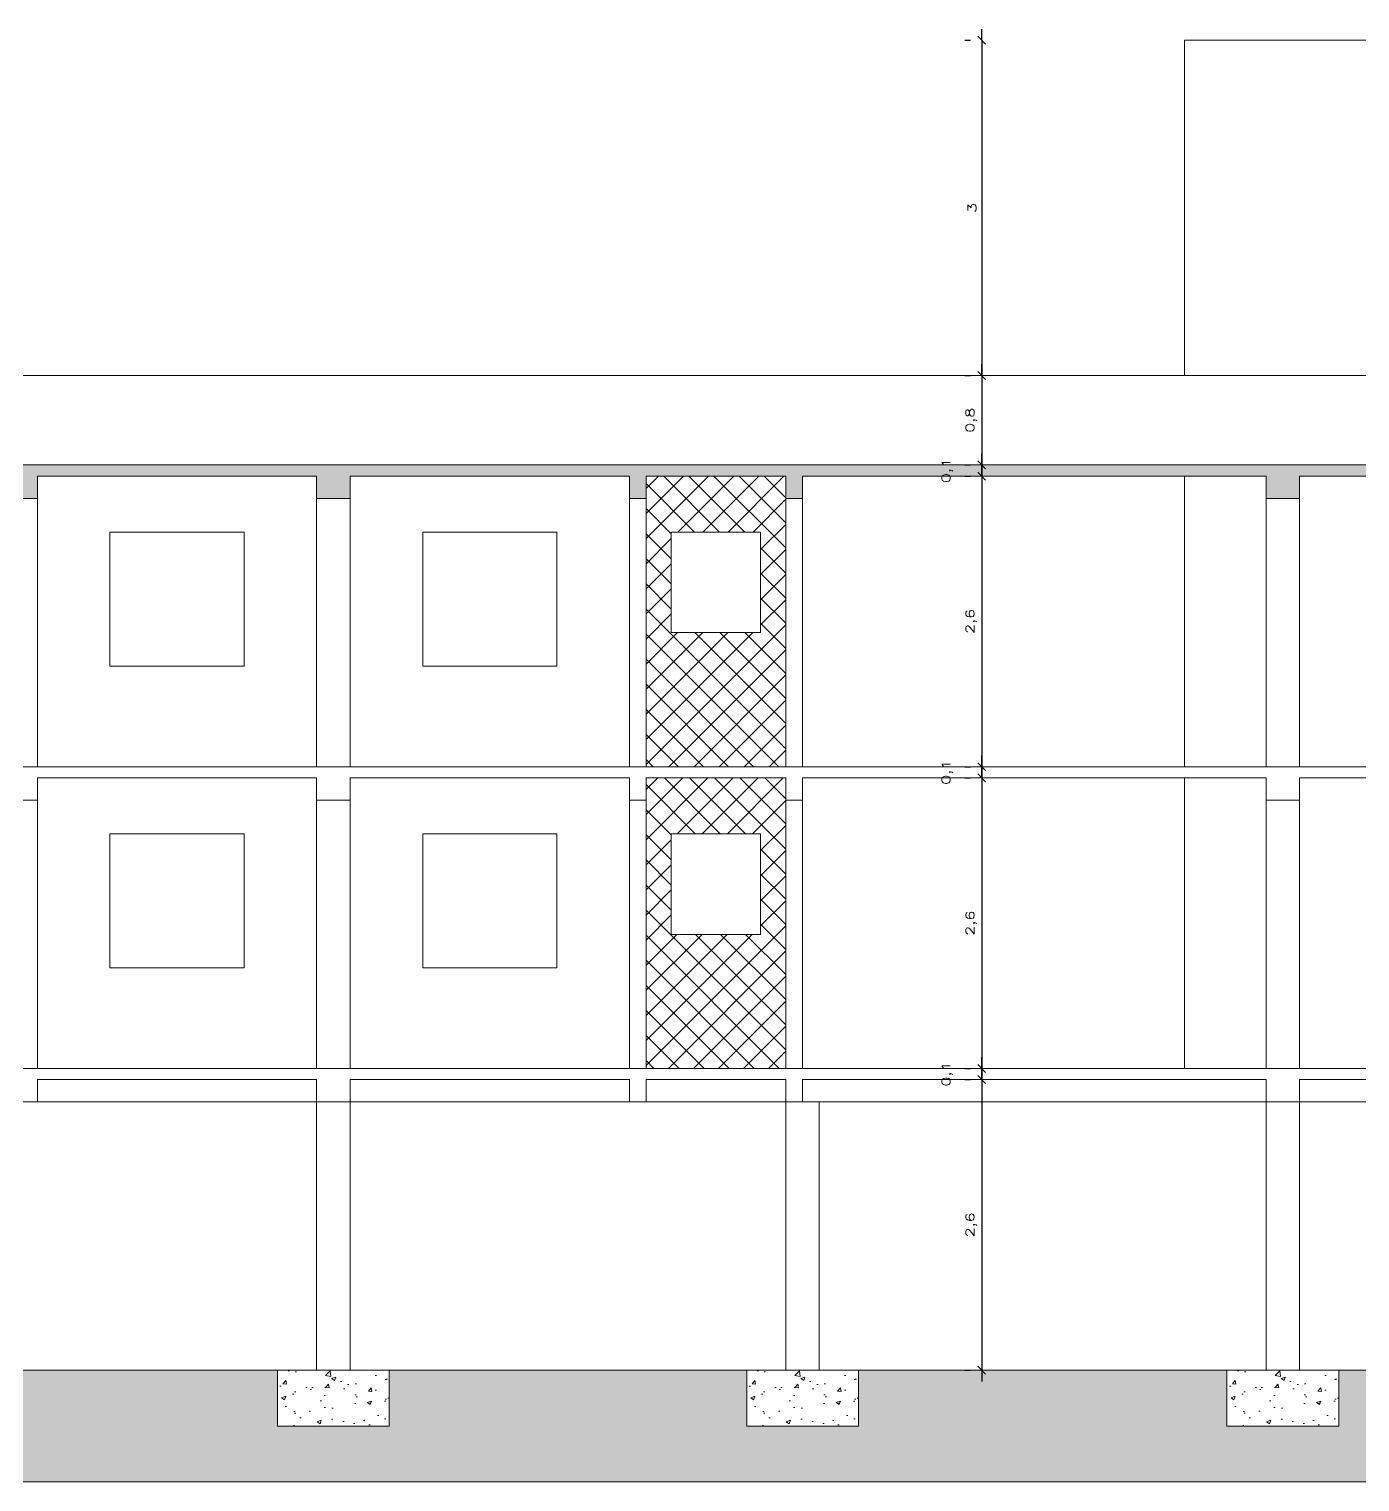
# Model space of a CAD drawing. Header units: millimetres. Extents: x 634 to 830, y -342 to -254.
# Drawn here: x 706.09 to 718, y -284.94 to -271.94 of the extents above; entities that cross this region are included whole.
import ezdxf

# ---------------------------------------------------------------- set-up
doc = ezdxf.new("R2010")
doc.units = ezdxf.units.MM
for name, color, linetype in [('Auxiliar', 1, 'Continuous'), ('Camada2', 1, 'Continuous'), ('PAREDE', 6, 'Continuous')]:
    doc.layers.add(name, color=color, linetype=linetype)
doc.styles.add('REGUA60', font='romansx2.shx', dxfattribs={"width": 1.4})
doc.dimstyles.new('Cota Vinícius1', dxfattribs={"dimscale": 0.05, "dimtxt": 1.5, "dimasz": 0.01, "dimexe": 2, "dimexo": 3, "dimgap": 0.98, "dimtad": 1, "dimlfac": -1, "dimrnd": 0.01, "dimtxsty": 'REGUA60', "dimblk": 'COTATR', "dimcen": 4, "dimdle": 4, "dimclrt": 2, "dimadec": 0, "dimazin": 0, "dimtfac": 1, "dimtmove": 2, "dimatfit": 2, "dimfxl": 0, "dimarcsym": 0})
pattern_1 = [(45, (-47.08645, -72.06157), (-0.1122532, 0.1122532), []), (135, (-47.08645, -72.06157), (-0.1122532, -0.1122532), [])]

# ---------------------------------------------------------------- blocks, each defined once
blk = doc.blocks.new('COTATR')
at = {"color": 3}
blk.add_line((-71, -71), (71, 71), dxfattribs=at)
at = {"color": 0, "linetype": 'ByBlock'}
blk.add_line((0, 0), (200, 0), dxfattribs=at)
blk = doc.blocks.new('*D226')
at = {"layer": 'Auxiliar', "color": 0, "lineweight": -2, "transparency": 16777216}
for p, q in [((714.465, -272.037), (714.515, -272.037)), ((714.615, -272.037), (714.615, -275.036)), ((714.465, -275.037), (714.515, -275.037))]:
    blk.add_line(p, q, dxfattribs=at)
at = {"layer": 'Defpoints', "color": 0, "lineweight": 0, "transparency": 16777216}
for p in [(714.615, -272.037), (714.615, -275.037), (714.615, -275.037)]:
    blk.add_point(p, dxfattribs=at)
at = {"layer": 'Auxiliar', "color": 0, "lineweight": -2, "transparency": 16777216, "xscale": 0.0005, "yscale": 0.0005, "zscale": 0.0005}
for p, rotation in [((714.615, -272.037), 90), ((714.615, -275.037), 270)]:
    blk.add_blockref('COTATR', p, dxfattribs=dict(at, rotation=rotation))
at = {"layer": 'Auxiliar', "color": 2, "lineweight": 0, "transparency": 16777216, "insert": (714.529, -273.537), "char_height": 0.075, "attachment_point": 5, "rotation": 90, "style": 'REGUA60'}
blk.add_mtext('3', dxfattribs=at)
blk = doc.blocks.new('*D227')
at = {"layer": 'Auxiliar', "color": 0, "lineweight": -2, "transparency": 16777216}
for p, q in [((714.465, -275.036), (714.515, -275.036)), ((714.615, -275.037), (714.615, -275.836)), ((714.465, -275.837), (714.515, -275.837))]:
    blk.add_line(p, q, dxfattribs=at)
at = {"layer": 'Defpoints', "color": 0, "lineweight": 0, "transparency": 16777216}
for p in [(714.615, -275.036), (714.615, -275.837), (714.615, -275.837)]:
    blk.add_point(p, dxfattribs=at)
at = {"layer": 'Auxiliar', "color": 0, "lineweight": -2, "transparency": 16777216, "xscale": 0.0005, "yscale": 0.0005, "zscale": 0.0005}
for p, rotation in [((714.615, -275.036), 90), ((714.615, -275.837), 270)]:
    blk.add_blockref('COTATR', p, dxfattribs=dict(at, rotation=rotation))
at = {"layer": 'Auxiliar', "color": 2, "lineweight": 0, "transparency": 16777216, "insert": (714.522, -275.437), "char_height": 0.075, "attachment_point": 5, "rotation": 90, "style": 'REGUA60'}
blk.add_mtext('0,8', dxfattribs=at)
blk = doc.blocks.new('*D228')
at = {"layer": 'Auxiliar', "color": 0, "lineweight": -2, "transparency": 16777216}
for p, q in [((714.465, -275.837), (714.515, -275.837)), ((714.615, -275.837), (714.615, -275.936)), ((714.465, -275.937), (714.515, -275.937))]:
    blk.add_line(p, q, dxfattribs=at)
at = {"layer": 'Defpoints', "color": 0, "lineweight": 0, "transparency": 16777216}
for p in [(714.615, -275.837), (714.615, -275.937), (714.615, -275.937)]:
    blk.add_point(p, dxfattribs=at)
at = {"layer": 'Auxiliar', "color": 0, "lineweight": -2, "transparency": 16777216, "xscale": 0.0005, "yscale": 0.0005, "zscale": 0.0005}
for p, rotation in [((714.615, -275.837), 90), ((714.615, -275.937), 270)]:
    blk.add_blockref('COTATR', p, dxfattribs=dict(at, rotation=rotation))
at = {"layer": 'Auxiliar', "color": 2, "lineweight": 0, "transparency": 16777216, "insert": (714.308, -275.887), "char_height": 0.075, "attachment_point": 5, "rotation": 90, "style": 'REGUA60'}
blk.add_mtext('0,1', dxfattribs=at)
blk = doc.blocks.new('*D229')
at = {"layer": 'Auxiliar', "color": 0, "lineweight": -2, "transparency": 16777216}
for p, q in [((714.465, -275.837), (714.515, -275.837)), ((714.615, -275.837), (714.615, -275.936)), ((714.465, -275.937), (714.515, -275.937))]:
    blk.add_line(p, q, dxfattribs=at)
at = {"layer": 'Defpoints', "color": 0, "lineweight": 0, "transparency": 16777216}
for p in [(714.615, -275.837), (714.615, -275.937), (714.615, -275.937)]:
    blk.add_point(p, dxfattribs=at)
at = {"layer": 'Auxiliar', "color": 0, "lineweight": -2, "transparency": 16777216, "xscale": 0.0005, "yscale": 0.0005, "zscale": 0.0005}
for p, rotation in [((714.615, -275.837), 90), ((714.615, -275.937), 270)]:
    blk.add_blockref('COTATR', p, dxfattribs=dict(at, rotation=rotation))
at = {"layer": 'Auxiliar', "color": 2, "lineweight": 0, "transparency": 16777216, "insert": (714.308, -275.887), "char_height": 0.075, "attachment_point": 5, "rotation": 90, "style": 'REGUA60'}
blk.add_mtext('0,1', dxfattribs=at)
blk = doc.blocks.new('*D230')
at = {"layer": 'Auxiliar', "color": 0, "lineweight": -2, "transparency": 16777216}
for p, q in [((714.465, -275.937), (714.515, -275.937)), ((714.615, -275.937), (714.615, -278.536)), ((714.465, -278.537), (714.515, -278.537))]:
    blk.add_line(p, q, dxfattribs=at)
at = {"layer": 'Defpoints', "color": 0, "lineweight": 0, "transparency": 16777216}
for p in [(714.615, -275.937), (714.615, -278.537), (714.615, -278.537)]:
    blk.add_point(p, dxfattribs=at)
at = {"layer": 'Auxiliar', "color": 0, "lineweight": -2, "transparency": 16777216, "xscale": 0.0005, "yscale": 0.0005, "zscale": 0.0005}
for p, rotation in [((714.615, -275.937), 90), ((714.615, -278.537), 270)]:
    blk.add_blockref('COTATR', p, dxfattribs=dict(at, rotation=rotation))
at = {"layer": 'Auxiliar', "color": 2, "lineweight": 0, "transparency": 16777216, "insert": (714.522, -277.237), "char_height": 0.075, "attachment_point": 5, "rotation": 90, "style": 'REGUA60'}
blk.add_mtext('2,6', dxfattribs=at)
blk = doc.blocks.new('*D231')
at = {"layer": 'Auxiliar', "color": 0, "lineweight": -2, "transparency": 16777216}
for p, q in [((714.465, -278.537), (714.515, -278.537)), ((714.615, -278.537), (714.615, -278.636)), ((714.465, -278.637), (714.515, -278.637))]:
    blk.add_line(p, q, dxfattribs=at)
at = {"layer": 'Defpoints', "color": 0, "lineweight": 0, "transparency": 16777216}
for p in [(714.615, -278.537), (714.615, -278.637), (714.615, -278.637)]:
    blk.add_point(p, dxfattribs=at)
at = {"layer": 'Auxiliar', "color": 0, "lineweight": -2, "transparency": 16777216, "xscale": 0.0005, "yscale": 0.0005, "zscale": 0.0005}
for p, rotation in [((714.615, -278.537), 90), ((714.615, -278.637), 270)]:
    blk.add_blockref('COTATR', p, dxfattribs=dict(at, rotation=rotation))
at = {"layer": 'Auxiliar', "color": 2, "lineweight": 0, "transparency": 16777216, "insert": (714.308, -278.587), "char_height": 0.075, "attachment_point": 5, "rotation": 90, "style": 'REGUA60'}
blk.add_mtext('0,1', dxfattribs=at)
blk = doc.blocks.new('*D232')
at = {"layer": 'Auxiliar', "color": 0, "lineweight": -2, "transparency": 16777216}
for p, q in [((714.465, -278.636), (714.515, -278.636)), ((714.615, -278.637), (714.615, -281.236)), ((714.465, -281.237), (714.515, -281.237))]:
    blk.add_line(p, q, dxfattribs=at)
at = {"layer": 'Defpoints', "color": 0, "lineweight": 0, "transparency": 16777216}
for p in [(714.615, -278.636), (714.615, -281.237), (714.615, -281.237)]:
    blk.add_point(p, dxfattribs=at)
at = {"layer": 'Auxiliar', "color": 0, "lineweight": -2, "transparency": 16777216, "xscale": 0.0005, "yscale": 0.0005, "zscale": 0.0005}
for p, rotation in [((714.615, -278.636), 90), ((714.615, -281.237), 270)]:
    blk.add_blockref('COTATR', p, dxfattribs=dict(at, rotation=rotation))
at = {"layer": 'Auxiliar', "color": 2, "lineweight": 0, "transparency": 16777216, "insert": (714.522, -279.937), "char_height": 0.075, "attachment_point": 5, "rotation": 90, "style": 'REGUA60'}
blk.add_mtext('2,6', dxfattribs=at)
blk = doc.blocks.new('*D233')
at = {"layer": 'Auxiliar', "color": 0, "lineweight": -2, "transparency": 16777216}
for p, q in [((714.465, -281.237), (714.515, -281.237)), ((714.615, -281.237), (714.615, -281.336)), ((714.465, -281.337), (714.515, -281.337))]:
    blk.add_line(p, q, dxfattribs=at)
at = {"layer": 'Defpoints', "color": 0, "lineweight": 0, "transparency": 16777216}
for p in [(714.615, -281.237), (714.615, -281.337), (714.615, -281.337)]:
    blk.add_point(p, dxfattribs=at)
at = {"layer": 'Auxiliar', "color": 0, "lineweight": -2, "transparency": 16777216, "xscale": 0.0005, "yscale": 0.0005, "zscale": 0.0005}
for p, rotation in [((714.615, -281.237), 90), ((714.615, -281.337), 270)]:
    blk.add_blockref('COTATR', p, dxfattribs=dict(at, rotation=rotation))
at = {"layer": 'Auxiliar', "color": 2, "lineweight": 0, "transparency": 16777216, "insert": (714.308, -281.287), "char_height": 0.075, "attachment_point": 5, "rotation": 90, "style": 'REGUA60'}
blk.add_mtext('0,1', dxfattribs=at)
blk = doc.blocks.new('*D234')
at = {"layer": 'Auxiliar', "color": 0, "lineweight": -2, "transparency": 16777216}
for p, q in [((714.465, -281.336), (714.515, -281.336)), ((714.615, -281.337), (714.615, -283.936)), ((714.465, -283.937), (714.515, -283.937))]:
    blk.add_line(p, q, dxfattribs=at)
at = {"layer": 'Defpoints', "color": 0, "lineweight": 0, "transparency": 16777216}
for p in [(714.615, -281.336), (714.615, -283.937), (714.615, -283.937)]:
    blk.add_point(p, dxfattribs=at)
at = {"layer": 'Auxiliar', "color": 0, "lineweight": -2, "transparency": 16777216, "xscale": 0.0005, "yscale": 0.0005, "zscale": 0.0005}
for p, rotation in [((714.615, -281.336), 90), ((714.615, -283.937), 270)]:
    blk.add_blockref('COTATR', p, dxfattribs=dict(at, rotation=rotation))
at = {"layer": 'Auxiliar', "color": 2, "lineweight": 0, "transparency": 16777216, "insert": (714.522, -282.637), "char_height": 0.075, "attachment_point": 5, "rotation": 90, "style": 'REGUA60'}
blk.add_mtext('2,6', dxfattribs=at)

msp = doc.modelspace()

# ---------------------------------------------------------------- hatches: boundary and pattern name
at = {"layer": 'Auxiliar', "lineweight": 0}
h = msp.add_hatch(dxfattribs=at)
h.set_pattern_fill('AR-CONC', color=256, scale=0.0021, style=0)
h.set_pattern_definition([(50, (-47.08645, -74.76157), (0.3825878, -0.03347208), [0.040005, -0.440055]), (355, (-47.08645, -74.76157), (-0.07400993, 0.40121895), [0.032004, -0.352044]), (100.451, (-47.05457, -74.76436), (0.30857925, 0.36774504), [0.033999, -0.373989]), (46.1842, (-47.08645, -74.6549), (0.56926599, -0.0882889), [0.0600075, -0.6600825]), (96.6356, (-47.039, -74.66224), (0.4985489, 0.51959367), [0.0509985, -0.5609835]), (351.184, (-47.08645, -74.6549), (0.49854967, 0.51959275), [0.048006, -0.528066]), (21, (-47.0331, -74.68156), (0.31839125, -0.21475759), [0.040005, -0.440055]), (326, (-47.0331, -74.68156), (0.12978426, 0.38679473), [0.032004, -0.352044]), (71.4514, (-47.00658, -74.69945), (0.44817463, 0.172038), [0.033999, -0.373989]), (37.5, (-47.08645, -74.76157), (0.006486067, 0.177565582), [0, -0.3477768, 0, -0.357378, 0, -0.3533775]), (7.5, (-47.08645, -74.76157), (0.14032129, 0.210379207), [0, -0.2037588, 0, -0.3397758, 0, -0.1346835]), (327.5, (-47.2054, -74.76157), (0.28474025, -0.012030362), [0, -0.13335, 0, -0.416052, 0, -0.552069]), (317.5, (-47.25874, -74.76157), (0.31107128, 0.05339563), [0, -0.173355, 0, -0.2763012, 0, -0.392049])])
h.paths.add_polyline_path([(708.961, -275.937), (711.461, -275.937), (711.461, -276.137), (711.611, -276.137), (711.611, -275.937), (712.861, -275.937), (712.861, -276.137), (713.011, -276.137), (713.011, -275.937), (717.161, -275.937), (717.161, -276.137), (717.461, -276.137), (717.461, -275.937), (721.611, -275.937), (721.611, -276.137), (721.761, -276.137), (721.761, -275.937), (723.011, -275.937), (723.011, -276.137), (723.161, -276.137), (723.161, -275.937), (725.661, -275.937), (725.661, -276.137), (725.811, -276.137), (725.811, -275.937), (726.311, -275.937), (726.311, -275.837), (691.311, -275.837), (691.311, -275.937), (691.811, -275.937), (691.811, -276.137), (691.961, -276.137), (691.961, -275.937), (694.461, -275.937), (694.461, -276.137), (694.611, -276.137), (694.611, -275.937), (695.861, -275.937), (695.861, -276.137), (696.011, -276.137), (696.011, -275.937), (700.161, -275.937), (700.161, -276.137), (700.461, -276.137), (700.461, -275.937), (704.611, -275.937), (704.611, -276.137), (704.761, -276.137), (704.761, -275.937), (706.011, -275.937), (706.011, -276.137), (706.161, -276.137), (706.161, -275.937), (708.661, -275.937), (708.661, -276.137), (708.961, -276.137)])
h = msp.add_hatch(dxfattribs=at)
h.set_pattern_fill('ANSI37', color=256, scale=0.05, style=0)
h.set_pattern_definition(pattern_1)
h.paths.add_polyline_path([(712.861, -276.137), (712.861, -275.937), (711.611, -275.937), (711.611, -276.137), (711.611, -278.537), (712.861, -278.537)])
h.paths.add_polyline_path([(711.836, -277.337), (711.836, -276.437), (712.636, -276.437), (712.636, -277.337)], flags=16)
h = msp.add_hatch(dxfattribs=at)
h.set_pattern_fill('ANSI37', color=256, scale=0.05, style=0)
h.set_pattern_definition(pattern_1)
h.paths.add_polyline_path([(711.611, -281.237), (712.861, -281.237), (712.861, -278.837), (712.861, -278.637), (711.611, -278.637), (711.611, -278.837)])
h.paths.add_polyline_path([(712.636, -279.137), (712.636, -280.037), (711.836, -280.037), (711.836, -279.137)], flags=16)
h = msp.add_hatch(dxfattribs=at)
h.set_pattern_fill('AR-CONC', color=256, scale=0.05)
h.set_pattern_definition([(50, (-47.0865, -72.0616), (9.10923, -0.796954), [0.9525, -10.4775]), (355, (-47.086, -72.062), (-1.76217, 9.55284), [0.762, -8.38203]), (100.4514, (-46.327, -72.128), (7.34706, 8.75589), [0.8095, -8.90451]), (46.1842, (-47.086, -69.522), (13.55395, -2.10212), [1.42875, -15.71625]), (96.6356, (-45.957, -69.697), (11.8702, 12.3713), [1.21425, -13.35678]), (351.1842, (-47.086, -69.522), (11.8702, 12.3713), [1.143, -12.57299]), (21, (-45.8165, -70.1566), (7.58072, -5.11326), [0.9525, -10.4775]), (326, (-45.816, -70.157), (3.0901, 9.2094), [0.762, -8.382]), (71.4514, (-45.185, -70.583), (10.67082, 4.09614), [0.8095, -8.9045]), (37.5, (-47.0865, -72.0616), (0.15443, 4.227752), [0, -8.2804, 0, -8.509, 0, -8.41375]), (7.5, (-47.0865, -72.0616), (3.340983, 5.00903), [0, -4.8514, 0, -8.0899, 0, -3.20675]), (327.5, (-49.9186, -72.0616), (6.77953, -0.286437), [0, -3.175, 0, -9.906, 0, -13.1445]), (317.5, (-51.1886, -72.0616), (7.40646, 1.271325), [0, -4.1275, 0, -6.5786, 0, -9.3345])])
h.paths.add_polyline_path([(700.461, -281.337), (704.611, -281.337), (704.611, -281.537), (704.761, -281.537), (704.761, -281.337), (706.011, -281.337), (706.011, -281.537), (706.161, -281.537), (706.161, -281.337), (708.661, -281.337), (708.661, -281.537), (708.961, -281.537), (708.961, -281.337), (711.461, -281.337), (711.461, -281.537), (711.611, -281.537), (711.611, -281.337), (712.861, -281.337), (712.861, -281.537), (713.011, -281.537), (713.011, -281.337), (717.161, -281.337), (717.161, -281.537), (717.461, -281.537), (717.461, -281.337), (721.611, -281.337), (721.611, -281.537), (721.761, -281.537), (721.761, -281.337), (723.011, -281.337), (723.011, -281.537), (723.161, -281.537), (723.161, -281.337), (725.661, -281.337), (725.661, -281.537), (725.811, -281.537), (725.811, -281.237), (691.811, -281.237), (691.811, -281.537), (691.961, -281.537), (691.961, -281.337), (694.461, -281.337), (694.461, -281.537), (694.611, -281.537), (694.611, -281.337), (695.861, -281.337), (695.861, -281.537), (696.011, -281.537), (696.011, -281.337), (700.161, -281.337), (700.161, -281.537), (700.461, -281.537)])
h = msp.add_hatch(dxfattribs=at)
h.set_pattern_fill('EARTH,_O', color=256, scale=0.05)
h.set_pattern_definition([(0, (-47.08645, -72.06157), (0.3175, 0.3175), [0.3175, -0.3175]), (0, (-47.08645, -71.9425), (0.3175, 0.3175), [0.3175, -0.3175]), (0, (-47.08645, -71.82344), (0.3175, 0.3175), [0.3175, -0.3175]), (90, (-47.04677, -71.78375), (-0.3175, 0.3175), [0.3175, -0.3175]), (90, (-46.9277, -71.78375), (-0.3175, 0.3175), [0.3175, -0.3175]), (90, (-46.80864, -71.78375), (-0.3175, 0.3175), [0.3175, -0.3175])])
h.paths.add_polyline_path([(726.39, -283.937), (726.161, -283.937), (726.161, -284.437), (725.161, -284.437), (725.161, -283.937), (722.111, -283.937), (722.111, -284.437), (721.111, -284.437), (721.111, -283.937), (717.811, -283.937), (717.811, -284.437), (716.811, -284.437), (716.811, -283.937), (713.511, -283.937), (713.511, -284.437), (712.511, -284.437), (712.511, -283.937), (709.311, -283.937), (709.311, -284.437), (708.311, -284.437), (708.311, -283.937), (705.111, -283.937), (705.111, -284.437), (704.111, -284.437), (704.111, -283.937), (700.811, -283.937), (700.811, -284.437), (699.811, -284.437), (699.811, -283.937), (696.511, -283.937), (696.511, -284.437), (695.511, -284.437), (695.511, -283.937), (692.461, -283.937), (692.461, -284.437), (691.461, -284.437), (691.461, -283.937), (690.631, -283.937), (690.631, -284.937), (726.39, -284.937)])
h = msp.add_hatch(dxfattribs=at)
h.set_pattern_fill('AR-CONC', color=256, scale=0.0021, style=0)
h.set_pattern_definition([(50, (708.74158, -284.09283), (0.38259, -0.03347), [0.04, -0.44005]), (355, (708.74158, -284.09283), (-0.074, 0.40122), [0.032, -0.35204]), (100.45, (708.77346, -284.0956), (0.30858, 0.36775), [0.034, -0.37399]), (46.184, (708.7416, -283.98615), (0.56927, -0.0883), [0.06, -0.66008]), (96.64, (708.789, -283.9935), (0.49855, 0.5196), [0.051, -0.56098]), (351.18, (708.7416, -283.98615), (0.49855, 0.5196), [0.048, -0.52807]), (21, (708.79492, -284.0128), (0.31839, -0.21476), [0.04, -0.44005]), (326, (708.7949, -284.0128), (0.12978, 0.3868), [0.032, -0.35204]), (71.45, (708.82145, -284.0307), (0.44817, 0.17204), [0.034, -0.37399]), (37.5, (708.74158, -284.09283), (0.006486, 0.177566), [0, -0.347777, 0, -0.357378, 0, -0.353378]), (7.5, (708.74158, -284.09283), (0.14032, 0.21038), [0, -0.20376, 0, -0.339776, 0, -0.134684]), (327.5, (708.62263, -284.09283), (0.28474, -0.01203), [0, -0.13335, 0, -0.416052, 0, -0.55207]), (317.5, (708.5693, -284.09283), (0.31107, 0.053396), [0, -0.173355, 0, -0.2763, 0, -0.39205])])
h.paths.add_polyline_path([(708.311, -283.937), (708.311, -284.437), (709.311, -284.437), (709.311, -283.937)])
h = msp.add_hatch(dxfattribs=at)
h.set_pattern_fill('AR-CONC', color=256, scale=0.0021, style=0)
h.set_pattern_definition([(50, (712.94158, -284.09283), (0.38259, -0.03347), [0.04, -0.44005]), (355, (712.94158, -284.09283), (-0.074, 0.40122), [0.032, -0.35204]), (100.45, (712.97346, -284.0956), (0.30858, 0.36775), [0.034, -0.37399]), (46.184, (712.9416, -283.98615), (0.56927, -0.0883), [0.06, -0.66008]), (96.64, (712.989, -283.9935), (0.49855, 0.5196), [0.051, -0.56098]), (351.18, (712.9416, -283.98615), (0.49855, 0.5196), [0.048, -0.52807]), (21, (712.99492, -284.0128), (0.31839, -0.21476), [0.04, -0.44005]), (326, (712.9949, -284.0128), (0.12978, 0.3868), [0.032, -0.35204]), (71.45, (713.02145, -284.0307), (0.44817, 0.17204), [0.034, -0.37399]), (37.5, (712.94158, -284.09283), (0.006486, 0.177566), [0, -0.347777, 0, -0.357378, 0, -0.353378]), (7.5, (712.94158, -284.09283), (0.14032, 0.21038), [0, -0.20376, 0, -0.339776, 0, -0.134684]), (327.5, (712.82263, -284.09283), (0.28474, -0.01203), [0, -0.13335, 0, -0.416052, 0, -0.55207]), (317.5, (712.7693, -284.09283), (0.31107, 0.053396), [0, -0.173355, 0, -0.2763, 0, -0.39205])])
h.paths.add_polyline_path([(712.511, -283.937), (712.511, -284.437), (713.511, -284.437), (713.511, -283.937)])
h = msp.add_hatch(dxfattribs=at)
h.set_pattern_fill('AR-CONC', color=256, scale=0.0021, style=0)
h.set_pattern_definition([(50, (717.24158, -284.09283), (0.38259, -0.03347), [0.04, -0.44005]), (355, (717.24158, -284.09283), (-0.074, 0.40122), [0.032, -0.35204]), (100.45, (717.27346, -284.0956), (0.30858, 0.36775), [0.034, -0.37399]), (46.184, (717.2416, -283.98615), (0.56927, -0.0883), [0.06, -0.66008]), (96.64, (717.289, -283.9935), (0.49855, 0.5196), [0.051, -0.56098]), (351.18, (717.2416, -283.98615), (0.49855, 0.5196), [0.048, -0.52807]), (21, (717.29492, -284.0128), (0.31839, -0.21476), [0.04, -0.44005]), (326, (717.2949, -284.0128), (0.12978, 0.3868), [0.032, -0.35204]), (71.45, (717.32145, -284.0307), (0.44817, 0.17204), [0.034, -0.37399]), (37.5, (717.24158, -284.09283), (0.006486, 0.177566), [0, -0.347777, 0, -0.357378, 0, -0.353378]), (7.5, (717.24158, -284.09283), (0.14032, 0.21038), [0, -0.20376, 0, -0.339776, 0, -0.134684]), (327.5, (717.12263, -284.09283), (0.28474, -0.01203), [0, -0.13335, 0, -0.416052, 0, -0.55207]), (317.5, (717.0693, -284.09283), (0.31107, 0.053396), [0, -0.173355, 0, -0.2763, 0, -0.39205])])
h.paths.add_polyline_path([(716.811, -283.937), (716.811, -284.437), (717.811, -284.437), (717.811, -283.937)])

# ---------------------------------------------------------------- linework, layer by layer
for p, q in [((692.111, -281.537), (725.511, -281.537)), ((708.661, -281.537), (708.961, -281.537)), ((712.861, -281.537), (713.161, -281.537)), ((717.161, -281.537), (717.461, -281.537)), ((690.631, -283.937), (726.39, -283.937)), ((708.311, -283.937), (708.311, -284.437)), ((709.311, -283.937), (708.311, -283.937)), ((709.311, -284.437), (709.311, -283.937)), ((712.511, -283.937), (712.511, -284.437)), ((713.511, -283.937), (712.511, -283.937)), ((713.511, -284.437), (713.511, -283.937)), ((716.811, -283.937), (716.811, -284.437)), ((717.811, -283.937), (716.811, -283.937)), ((717.811, -284.437), (717.811, -283.937)), ((708.311, -284.437), (709.311, -284.437)), ((712.511, -284.437), (713.511, -284.437)), ((716.811, -284.437), (717.811, -284.437)), ((690.631, -284.937), (726.39, -284.937))]:
    msp.add_line(p, q, dxfattribs=at)
at = {"layer": 'Camada2', "lineweight": 0}
for p, q in [((716.431, -275.037), (716.431, -272.037)), ((716.431, -272.037), (721.141, -272.037)), ((691.311, -275.037), (726.311, -275.037)), ((716.431, -278.537), (716.431, -275.937)), ((706.811, -277.637), (706.811, -276.437)), ((706.811, -276.437), (708.011, -276.437)), ((708.011, -277.637), (708.011, -276.437)), ((709.611, -277.637), (709.611, -276.437)), ((709.611, -276.437), (710.811, -276.437)), ((710.811, -277.637), (710.811, -276.437)), ((711.836, -277.337), (711.836, -276.437)), ((711.836, -276.437), (712.636, -276.437)), ((712.636, -277.337), (712.636, -276.437)), ((711.836, -277.337), (712.636, -277.337)), ((706.811, -277.637), (708.011, -277.637)), ((709.611, -277.637), (710.811, -277.637)), ((716.431, -281.237), (716.431, -278.637)), ((706.811, -280.337), (706.811, -279.137)), ((706.811, -279.137), (708.011, -279.137)), ((708.011, -280.337), (708.011, -279.137)), ((709.611, -280.337), (709.611, -279.137)), ((709.611, -279.137), (710.811, -279.137)), ((710.811, -280.337), (710.811, -279.137)), ((711.836, -280.037), (711.836, -279.137)), ((711.836, -279.137), (712.636, -279.137)), ((712.636, -280.037), (712.636, -279.137)), ((711.836, -280.037), (712.636, -280.037)), ((706.811, -280.337), (708.011, -280.337)), ((709.611, -280.337), (710.811, -280.337)), ((708.661, -283.937), (708.661, -281.537)), ((708.961, -283.937), (708.961, -281.537)), ((712.861, -283.937), (712.861, -281.537)), ((713.161, -283.937), (713.161, -281.537)), ((717.161, -283.937), (717.161, -281.537)), ((717.461, -283.937), (717.461, -281.537))]:
    msp.add_line(p, q, dxfattribs=at)
at = {"layer": 'PAREDE', "color": 5, "lineweight": 0}
for p, q in [((691.311, -275.837), (726.311, -275.837)), ((706.161, -275.937), (708.661, -275.937)), ((706.161, -276.137), (706.161, -275.937)), ((708.661, -276.137), (708.661, -275.937)), ((708.961, -275.937), (711.461, -275.937)), ((708.961, -276.137), (708.961, -275.937)), ((711.461, -276.137), (711.461, -275.937)), ((711.611, -275.937), (712.861, -275.937)), ((711.611, -276.137), (711.611, -275.937)), ((712.861, -276.137), (712.861, -275.937)), ((713.011, -275.937), (717.161, -275.937)), ((713.011, -276.137), (713.011, -275.937)), ((717.161, -276.137), (717.161, -275.937)), ((717.461, -275.937), (721.611, -275.937)), ((717.461, -276.137), (717.461, -275.937)), ((706.011, -276.137), (706.161, -276.137)), ((708.661, -276.137), (708.961, -276.137)), ((711.461, -276.137), (711.611, -276.137)), ((712.861, -276.137), (713.011, -276.137)), ((717.161, -276.137), (717.461, -276.137)), ((691.811, -278.537), (725.811, -278.537)), ((706.161, -278.637), (708.661, -278.637)), ((706.161, -278.837), (706.161, -278.637)), ((708.661, -278.837), (708.661, -278.637)), ((708.961, -278.637), (711.461, -278.637)), ((708.961, -278.837), (708.961, -278.637)), ((711.461, -278.837), (711.461, -278.637)), ((711.611, -278.637), (712.861, -278.637)), ((711.611, -278.837), (711.611, -278.637)), ((712.861, -278.837), (712.861, -278.637)), ((713.011, -278.637), (717.161, -278.637)), ((713.011, -278.837), (713.011, -278.637)), ((717.161, -278.837), (717.161, -278.637)), ((717.461, -278.637), (721.611, -278.637)), ((717.461, -278.837), (717.461, -278.637)), ((706.011, -278.837), (706.161, -278.837)), ((708.661, -278.837), (708.961, -278.837)), ((711.461, -278.837), (711.611, -278.837)), ((712.861, -278.837), (713.011, -278.837)), ((717.161, -278.837), (717.461, -278.837)), ((691.811, -281.237), (725.811, -281.237)), ((706.161, -281.537), (706.161, -281.337)), ((706.161, -281.337), (708.661, -281.337)), ((708.661, -281.537), (708.661, -281.337)), ((708.961, -281.537), (708.961, -281.337)), ((708.961, -281.337), (711.461, -281.337)), ((711.461, -281.537), (711.461, -281.337)), ((711.611, -281.537), (711.611, -281.337)), ((711.611, -281.337), (712.861, -281.337)), ((712.861, -281.537), (712.861, -281.337)), ((713.011, -281.537), (713.011, -281.337)), ((713.011, -281.337), (717.161, -281.337)), ((717.161, -281.537), (717.161, -281.337)), ((717.461, -281.537), (717.461, -281.337)), ((717.461, -281.337), (721.611, -281.337)), ((706.011, -281.537), (706.161, -281.537)), ((708.661, -281.537), (708.961, -281.537)), ((711.461, -281.537), (711.611, -281.537)), ((712.861, -281.537), (713.011, -281.537)), ((717.161, -281.537), (717.461, -281.537))]:
    msp.add_line(p, q, dxfattribs=at)
at = {"layer": 'PAREDE', "color": 3, "lineweight": 0}
for p, q in [((706.161, -278.537), (706.161, -276.137)), ((708.661, -278.537), (708.661, -276.137)), ((708.961, -278.537), (708.961, -276.137)), ((711.461, -278.537), (711.461, -276.137)), ((711.611, -278.537), (711.611, -276.137)), ((712.861, -278.537), (712.861, -276.137)), ((713.011, -278.537), (713.011, -276.137)), ((717.161, -278.537), (717.161, -276.137)), ((717.461, -278.537), (717.461, -276.137)), ((706.161, -281.237), (706.161, -278.837)), ((708.661, -281.237), (708.661, -278.837)), ((708.961, -281.237), (708.961, -278.837)), ((711.461, -281.237), (711.461, -278.837)), ((711.611, -281.237), (711.611, -278.837)), ((712.861, -281.237), (712.861, -278.837)), ((713.011, -281.237), (713.011, -278.837)), ((717.161, -281.237), (717.161, -278.837)), ((717.461, -281.237), (717.461, -278.837))]:
    msp.add_line(p, q, dxfattribs=at)
at = {"layer": 'PAREDE', "lineweight": 0}
for p, q in [((708.661, -283.937), (708.961, -283.937)), ((712.861, -283.937), (713.161, -283.937)), ((717.161, -283.937), (717.461, -283.937))]:
    msp.add_line(p, q, dxfattribs=at)

# ---------------------------------------------------------------- dimensions: what is measured, and where the dimension line sits
at = {"layer": 'Auxiliar', "lineweight": 0}
for base, p1, p2, picture, middle in [((714.615, -275.037), (714.615, -272.037), (714.615, -275.037), '*D226', (714.529, -273.537)), ((714.615, -275.837), (714.615, -275.036), (714.615, -275.837), '*D227', (714.522, -275.437)), ((714.615, -275.937), (714.615, -275.837), (714.615, -275.937), '*D228', (714.308, -275.887)), ((714.615, -275.937), (714.615, -275.837), (714.615, -275.937), '*D229', (714.308, -275.887)), ((714.615, -278.537), (714.615, -275.937), (714.615, -278.537), '*D230', (714.522, -277.237)), ((714.615, -278.637), (714.615, -278.537), (714.615, -278.637), '*D231', (714.308, -278.587)), ((714.615, -281.237), (714.615, -278.636), (714.615, -281.237), '*D232', (714.522, -279.937)), ((714.615, -281.337), (714.615, -281.237), (714.615, -281.337), '*D233', (714.308, -281.287)), ((714.615, -283.937), (714.615, -281.336), (714.615, -283.937), '*D234', (714.522, -282.637))]:
    dim = msp.add_linear_dim(base=base, p1=p1, p2=p2, angle=90, dimstyle='Cota Vinícius1', dxfattribs=at)
    dim.commit()
    dim.dimension.update_dxf_attribs({"geometry": picture, "text_midpoint": middle})

doc.saveas('drawing.dxf')
